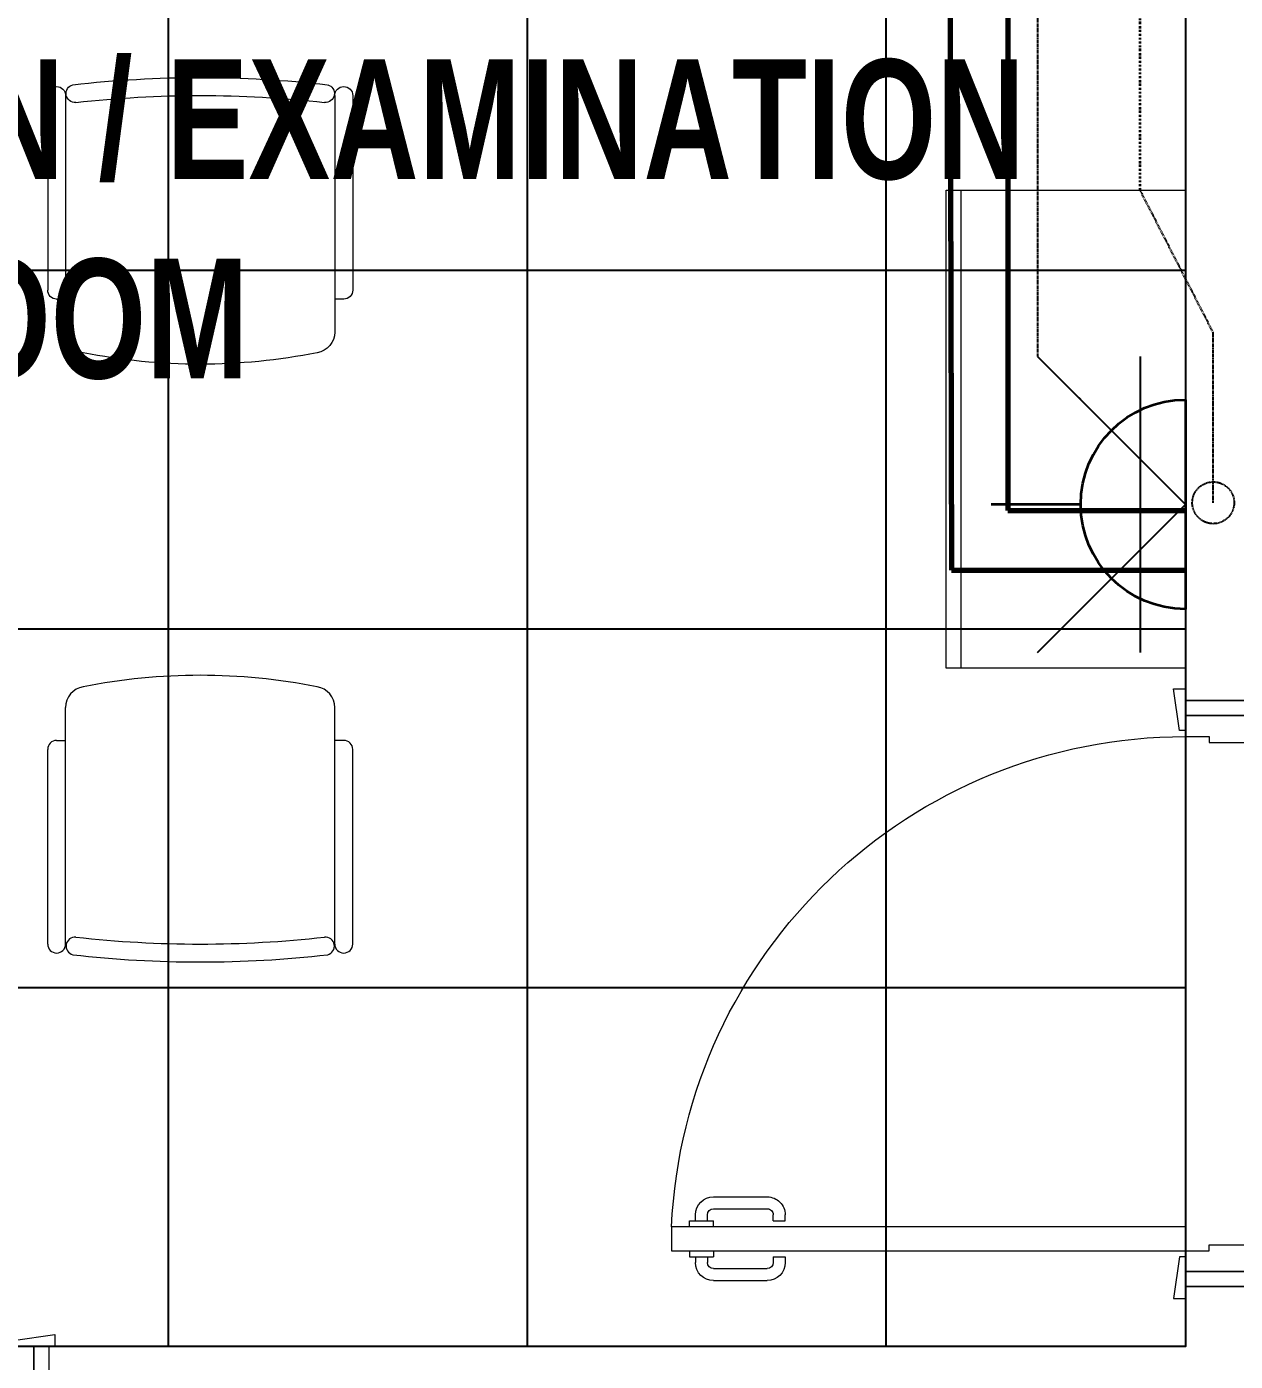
# Model space of a CAD drawing. Extents: x -12260 to 57327, y -29287 to 19916.
# Drawn here: x 21939 to 23959, y -6835 to -4603 of the extents above; entities that cross this region are included whole.
import ezdxf
from ezdxf.enums import TextEntityAlignment as Align

# ---------------------------------------------------------------- set-up
doc = ezdxf.new("R2010")
doc.units = 0
doc.header["$LTSCALE"] = 0.25
doc.linetypes.add('DASHDOT', pattern=[25.4, 12.7, -6.35, 0, -6.35])
doc.linetypes.add('HIDDEN', pattern=[9.525, 6.35, -3.175])
for name, color, linetype, lineweight in [('01-First Floor-FUR$0$72_EGR_BASE_TEXT', 252, 'Continuous', 5), ('01-First Floor-FUR$0$LOADING', 253, 'Continuous', 5), ('01-First Floor-FUR$0$Walls', 251, 'Continuous', 5), ('01-First Floor-FUR$0$Wooden Joinery', 251, 'Continuous', 5), ('E-LITE-CLNG-CNDT', 6, 'DASHDOT', 35), ('E-LITE-EXIT-NUMB', 6, 'Continuous', 25), ('E-POWR-CLNG-CNDT', 6, 'DASHDOT', 35), ('E-POWR-FLOR-CNDT', 6, 'HIDDEN', 25), ('E-POWR-WALL @ 100', 4, 'Continuous', 35)]:
    doc.layers.add(name, color=color, linetype=linetype, lineweight=lineweight)
doc.layers.add('01-First Floor-FUR$0$FALSE CEILING', color=251, linetype='Continuous')
doc.layers.add('01-First Floor-FUR$0$TME-NON MEDICAL FURNITURE', color=242, linetype='Continuous')
doc.styles.add('01-First Floor-FUR$0$X3G_ENTITY_9EC9', font='swisscl.ttf', dxfattribs={"height": 0.2})
doc.styles.add('DC_SIMPLEX', font='SIMPLEX.shx', dxfattribs={"width": 0.7})

# ---------------------------------------------------------------- blocks, each defined once
blk = doc.blocks.new('01-First Floor-FUR$0$A$C72370EFE')
at = {"layer": '01-First Floor-FUR$0$Wooden Joinery'}
for p, q in [((-0.01, -0.04), (-0.02, -0.04)), ((-0.01, -0.03), (-0.01, -0.07)), ((0, -0.03), (-0.01, -0.03)), ((0.04, -0.03), (0.05, -0.03)), ((0.05, -0.03), (0.05, -0.07)), ((0.05, -0.04), (0.06, -0.04)), ((-0.01, -0.06), (-0.02, -0.06)), ((0.05, -0.06), (0.06, -0.06)), ((-0.05, -0.07), (-0.05, -0.16)), ((-0.03, -0.07), (-0.03, -0.16)), ((0, -0.07), (-0.01, -0.07)), ((0.04, -0.07), (0.05, -0.07)), ((0.07, -0.07), (0.07, -0.16)), ((0.09, -0.07), (0.09, -0.16)), ((-0.01, -0.17), (-0.02, -0.17)), ((-0.01, -0.17), (-0.01, -0.19)), ((0.05, -0.17), (0.06, -0.17)), ((0.05, -0.17), (0.05, -0.19)), ((-0.01, -0.19), (-0.02, -0.19)), ((0.05, -0.19), (0.06, -0.19))]:
    blk.add_line(p, q, dxfattribs=at)
for centre, radius, start, end in [((-0.02, -0.07), 0.03, 90, 180), ((0.06, -0.07), 0.03, 0, 90), ((-0.02, -0.07), 0.01, 90, 180), ((0.06, -0.07), 0.01, 0, 90), ((-0.02, -0.16), 0.03, 180, 270), ((-0.02, -0.16), 0.01, 180, 270), ((0.06, -0.16), 0.01, 270, 0), ((0.06, -0.16), 0.03, 270, 0)]:
    blk.add_arc(centre, radius, start, end, dxfattribs=at)
blk = doc.blocks.new('01-First Floor-FUR$0$A$C5DAD61B4')
at = {"layer": '01-First Floor-FUR$0$Wooden Joinery'}
for points in [[(80, 959.1), (80, 969.1), (10, 979.1), (10, 959.1)], [(940, 959.1), (940, 969.1), (1010, 979.1), (1010, 959.1)], [(70, 859.1), (70, 849.1), (0, 839.1), (0, 859.1)], [(120, 859.1), (120, 0), (80, 0), (80, 859.1)], [(950, 859.1), (950, 849.1), (1020, 839.1), (1020, 859.1)]]:
    blk.add_lwpolyline(points, close=True, dxfattribs=at)
for points in [[(45, 859.1), (45, 959.1), (20, 959.1), (20, 859.1), (45, 859.1)], [(45, 859.1), (80, 859.1), (80, 899.1), (90, 899.1), (90, 959.1), (45, 959.1), (45, 859.1)], [(975, 859.1), (940, 859.1), (940, 899.1), (930, 899.1), (930, 959.1), (975, 959.1), (975, 859.1)], [(975, 859.1), (975, 959.1), (1000, 959.1), (1000, 859.1), (975, 859.1)]]:
    blk.add_lwpolyline(points, dxfattribs=at)
blk.add_arc((80, 859.1), 860, 272.666, 0, dxfattribs=at)
at = {"layer": '01-First Floor-FUR$0$Wooden Joinery', "xscale": 999.9999999998854, "yscale": 999.9999999998854, "zscale": 999.9999999998854, "rotation": 180}
blk.add_blockref('01-First Floor-FUR$0$A$C72370EFE', (120, 0), dxfattribs=at)
blk = doc.blocks.new('01-First Floor-FUR$0$GF21016-P')
at = {"layer": '01-First Floor-FUR$0$LOADING', "extrusion": (-1.24384e-09, -1.20261e-09, -1)}
for p, q in [((0.0128, 0.0179), (0.0128, 0.4136)), ((0.4628, 0.0179), (0.4628, 0.4136)), ((-0.0022, 0.3585), (0.0128, 0.3585)), ((0.4778, 0.3585), (0.4628, 0.3585)), ((-0.0172, 0.0179), (-0.0172, 0.3435)), ((0.4928, 0.0179), (0.4928, 0.3435)), ((0.4778, 0.0029), (0.4778, 0.0029))]:
    blk.add_line(p, q, dxfattribs=at)
for centre, radius, start, end in [((-0.2378, -0.5362), 1.0036, 78.7568, 101.2432), ((-0.0478, 0.4136), 0.035, 0, 80.6557), ((-0.4278, 0.4136), 0.035, 99.3443, 180), ((0.0022, 0.3435), 0.015, 0, 90), ((-0.4778, 0.3435), 0.015, 90, 180), ((-0.0284, 0.0145), 0.015, 284.3864, 95.5209), ((-0.2378, 1.8928), 1.8749, 263.6341, 276.3659), ((-0.4471, 0.0145), 0.015, 84.4791, 255.6136), ((0.0022, 0.0179), 0.015, 270, 0), ((0.0022, 0.0179), 0.015, 180, 270), ((-0.2378, 1.8734), 1.8855, 263.5119, 276.4881), ((-0.4778, 0.0179), 0.015, 270, 0), ((-0.4778, 0.0179), 0.015, 180, 270)]:
    blk.add_arc(centre, radius, start, end, dxfattribs=at)
blk = doc.blocks.new('01-First Floor-FUR$0$GF21027-P')
at = {"layer": '01-First Floor-FUR$0$LOADING'}
for p, q in [((0.4, 0.4), (-0.4, 0.4)), ((-0.4, 0.4), (-0.4, 0)), ((0.4, 0), (0.4, 0.4)), ((-0.4, 0.025), (0.4, 0.025)), ((-0.4, 0), (0.4, 0))]:
    blk.add_line(p, q, dxfattribs=at)
blk = doc.blocks.new('01-First Floor-FUR')
at = {"layer": '01-First Floor-FUR$0$FALSE CEILING', "linetype": 'Continuous'}
for p, q in [((22176, -6810), (22176, -2810)), ((22776, -6810), (22776, -2810)), ((23376, -6810), (23376, -2810)), ((20376, -5010), (23876, -5010)), ((20376, -5610), (23876, -5610)), ((20376, -6210), (23876, -6210))]:
    blk.add_line(p, q, dxfattribs=at)
at = {"layer": '01-First Floor-FUR$0$FALSE CEILING'}
blk.add_lwpolyline([(20376, -2810), (23876, -2810), (23876, -6810), (20376, -6810)], close=True, dxfattribs=at)
at = {"layer": '01-First Floor-FUR$0$Walls'}
for p, q in [((23876, -3411.9), (23876, -5730)), ((23876, -5730), (23976, -5730)), ((23876, -6710), (23876, -6810)), ((23876, -6710), (23976, -6710)), ((21976, -6810), (23876, -6810))]:
    blk.add_line(p, q, dxfattribs=at)
at = {"layer": '01-First Floor-FUR$0$LOADING', "color": 1, "xscale": -1000, "yscale": 1000, "zscale": 1000, "rotation": 269.9999999790882}
blk.add_blockref('01-First Floor-FUR$0$GF21027-P', (23476, -5275.9, -0.1), dxfattribs=at)
at = {"layer": '01-First Floor-FUR$0$TME-NON MEDICAL FURNITURE', "color": 1, "extrusion": (-4.75185e-05, 1.86519e-05, 1), "xscale": 1000.000000000005, "yscale": 1000.000000000005, "zscale": -1000.000000000001, "rotation": 179.9999749532385}
blk.add_blockref('01-First Floor-FUR$0$GF21016-P', (22466.7, -4699.9, -1.3), dxfattribs=at)
at = {"layer": '01-First Floor-FUR$0$TME-NON MEDICAL FURNITURE', "color": 1, "extrusion": (-4.75185e-05, -1.86519e-05, 1), "xscale": -1000.000000000004, "yscale": 1000.000000000004, "zscale": -1000.000000000004, "rotation": 2.504676146486418e-05}
blk.add_blockref('01-First Floor-FUR$0$GF21016-P', (22466.7, -6155, -1.1), dxfattribs=at)
at = {"layer": '01-First Floor-FUR$0$Wooden Joinery', "xscale": -1, "rotation": 270}
blk.add_blockref('01-First Floor-FUR$0$A$C5DAD61B4', (23016.9, -6730), dxfattribs=at)
at = {"layer": '01-First Floor-FUR$0$Wooden Joinery', "xscale": -1}
blk.add_blockref('01-First Floor-FUR$0$A$C5DAD61B4', (21996, -7769.1), dxfattribs=at)
at = {"layer": '01-First Floor-FUR$0$72_EGR_BASE_TEXT', "insert": (21990.5, -4324.1, 0), "char_height": 200, "width": 3714.666, "attachment_point": 2, "style": '01-First Floor-FUR$0$X3G_ENTITY_9EC9'}
blk.add_mtext('{\\fSwis721 LtCn BT|b1|i0|c0|p34;OBSTETRICS AND GYNAECOLOGY CONSULTATION / EXAMINATION ROOM}', dxfattribs=at)
blk = doc.blocks.new('*U26')
blk.add_line((0, -1.75), (0, -3.25))
blk.add_lwpolyline([(-1.75, 0, 1), (1.75, 0)], format="xyb", close=True)
at = {"layer": 'Defpoints'}
for p, q in [((-2.475, -2.475), (0, 0)), ((2.475, -2.475), (0, 0)), ((2.475, -0.758), (-2.475, -0.758))]:
    blk.add_line(p, q, dxfattribs=at)
at = {"layer": 'E-LITE-EXIT-NUMB', "style": 'DC_SIMPLEX', "width": 0.7, "flags": 8}
blk.add_attdef('TYPE', text='', height=2, rotation=360, dxfattribs=at).set_placement((-2.682, 5.238), align=Align.RIGHT)
blk.add_attdef('CIRCUIT', (2.682, 5.238), '', height=2, rotation=360, dxfattribs=at)

msp = doc.modelspace()

# ---------------------------------------------------------------- linework, layer by layer
at = {"color": 1, "lineweight": 70}
for p, q in [((23579.3, -5411.9), (23876, -5411.9)), ((23485.2, -5511.8), (23876, -5511.9))]:
    msp.add_line(p, q, dxfattribs=at)
for points in [[(23479.4, -3311.9), (23485.2, -5511.9)], [(23579.3, -3411.9), (23579.3, -5411.9)]]:
    msp.add_lwpolyline(points, dxfattribs=at)
at = {"layer": 'E-POWR-CLNG-CNDT', "elevation": 0.1}
msp.add_lwpolyline([(23800.2, -4875.9), (23800.2, -1260)], dxfattribs=at)
at = {"layer": 'E-POWR-FLOR-CNDT'}
msp.add_lwpolyline([(22423.5, -2885.8), (23528.5, -2885.8, -0.414214), (23628.5, -2985.8), (23628.5, -5154.2), (23752.3, -5277.9)], format="xyb", dxfattribs=at)
at = {"layer": 'E-POWR-FLOR-CNDT', "elevation": 0.1}
msp.add_lwpolyline([(23922.5, -5399), (23922.5, -5114.3), (23800.2, -4875.9)], dxfattribs=at)
at = {"layer": 'E-POWR-FLOR-CNDT'}
msp.add_circle((23922.5, -5399, 0.1), 35, dxfattribs=at)

# ---------------------------------------------------------------- block references
at = {"layer": 'E-LITE-CLNG-CNDT'}
msp.add_blockref('01-First Floor-FUR', (0, 0), dxfattribs=at)
at = {"layer": 'E-POWR-WALL @ 100', "xscale": -100, "yscale": 100, "zscale": 100, "rotation": 270}
msp.add_blockref('*U26', (23876, -5401.7, -0.1), dxfattribs=at)

doc.saveas('drawing.dxf')
